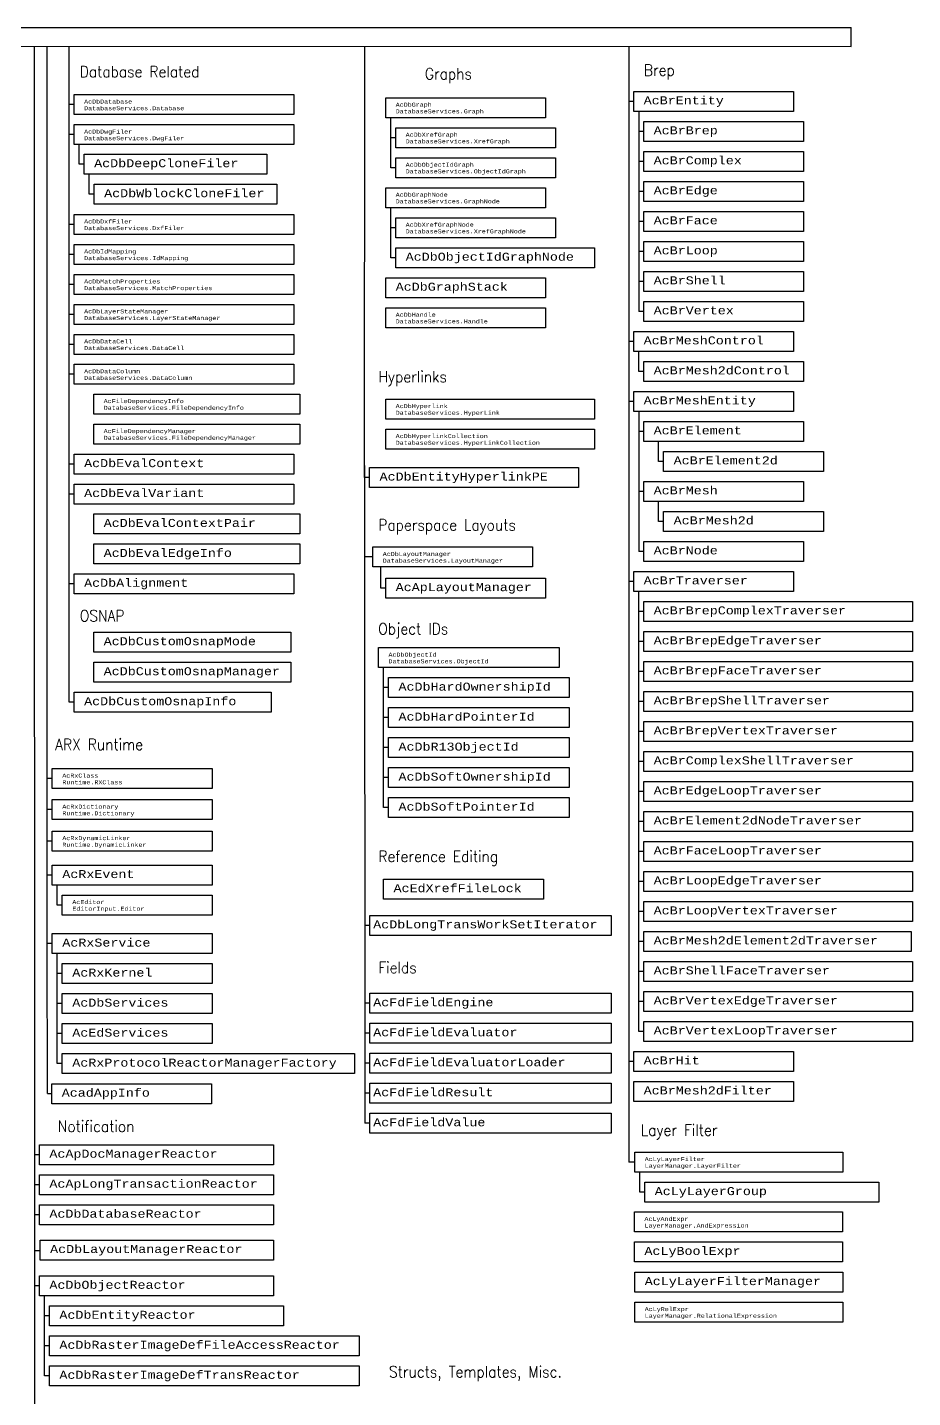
# Model space of a CAD drawing. Extents: x -49 to 186, y -248 to 71.
# Drawn here: x 23.1 to 67.4, y 0.6 to 69.1 of the extents above; entities that cross this region are included whole.
import ezdxf

# ---------------------------------------------------------------- set-up
doc = ezdxf.new("R2010")
doc.units = 0
doc.header["$MEASUREMENT"] = 0
doc.layers.get('0').update_dxf_attribs({"linetype": 'CONTINUOUS'})
doc.styles.add('ROMANC', font='romanc.shx', dxfattribs={"width": 0.9})
doc.styles.get("Standard").update_dxf_attribs({"font": 'COUR.TTF'})

msp = doc.modelspace()

# ---------------------------------------------------------------- linework, layer by layer
for p, q in [((-48.577, 69.058), (64.284, 69.052)), ((64.284, 68.111), (64.284, 69.052)), ((-48.295, 68.116), (64.284, 68.111)), ((23.454, -37.218), (23.413, 68.113)), ((24.058, 23.251), (24.059, 68.116)), ((25.15, 35.319), (25.15, 68.116)), ((39.931, 46.552), (39.94, 68.104)), ((53.145, 68.116), (53.145, 12.321)), ((25.4, 65.199), (25.15, 65.199)), ((53.395, 65.36), (53.145, 65.36)), ((41.237, 63.543), (41.239, 64.544)), ((53.645, 64.86), (53.645, 54.86)), ((53.895, 63.86), (53.645, 63.86)), ((25.4, 63.699), (25.15, 63.699)), ((25.652, 62.218), (25.652, 63.205)), ((41.487, 63.543), (41.237, 63.543)), ((41.237, 62.043), (41.24, 63.543)), ((53.895, 62.36), (53.645, 62.36)), ((25.902, 62.218), (25.652, 62.218)), ((26.152, 60.718), (26.152, 61.713)), ((41.487, 62.043), (41.237, 62.043)), ((26.402, 60.718), (26.152, 60.718)), ((53.895, 60.86), (53.645, 60.86)), ((41.237, 59.043), (41.239, 60.061)), ((25.4, 59.205), (25.15, 59.205)), ((41.487, 59.043), (41.237, 59.043)), ((41.237, 57.543), (41.239, 59.043)), ((53.895, 59.36), (53.645, 59.36)), ((25.4, 57.705), (25.15, 57.705)), ((53.895, 57.86), (53.645, 57.86)), ((41.487, 57.543), (41.237, 57.543)), ((25.4, 56.205), (25.15, 56.205)), ((53.895, 56.36), (53.645, 56.36)), ((53.895, 54.86), (53.645, 54.86)), ((25.4, 54.71), (25.15, 54.71)), ((25.4, 53.21), (25.15, 53.21)), ((53.395, 53.36), (53.145, 53.36)), ((53.645, 51.86), (53.645, 52.86)), ((25.4, 51.716), (25.15, 51.716)), ((53.895, 51.86), (53.645, 51.86)), ((53.395, 50.36), (53.145, 50.36)), ((53.645, 49.86), (53.645, 42.86)), ((53.895, 48.86), (53.645, 48.86)), ((54.645, 47.36), (54.645, 48.36)), ((54.895, 47.36), (54.645, 47.36)), ((25.4, 47.222), (25.15, 47.222)), ((39.931, 47.157), (39.939, 14.268)), ((40.181, 46.552), (39.931, 46.552)), ((25.4, 45.727), (25.15, 45.727)), ((53.895, 45.86), (53.645, 45.86)), ((54.645, 44.36), (54.645, 45.36)), ((54.895, 44.36), (54.645, 44.36)), ((40.34, 42.58), (39.932, 42.58)), ((53.895, 42.86), (53.645, 42.86)), ((40.737, 41.023), (40.737, 42.08)), ((25.4, 41.239), (25.15, 41.239)), ((53.395, 41.36), (53.145, 41.36)), ((40.987, 41.023), (40.737, 41.023)), ((53.645, 18.86), (53.645, 40.86)), ((53.895, 39.86), (53.645, 39.86)), ((53.895, 38.36), (53.645, 38.36)), ((40.878, 30.048), (40.879, 37.056)), ((53.895, 36.86), (53.645, 36.86)), ((41.128, 36.048), (40.878, 36.048)), ((25.4, 35.319), (25.15, 35.319)), ((53.895, 35.36), (53.645, 35.36)), ((41.128, 34.548), (40.878, 34.548)), ((53.895, 33.86), (53.645, 33.86)), ((41.128, 33.048), (40.878, 33.048)), ((53.895, 32.36), (53.645, 32.36)), ((41.128, 31.548), (40.878, 31.548)), ((24.309, 31.499), (24.059, 31.499)), ((53.895, 30.86), (53.645, 30.86)), ((24.309, 29.948), (24.059, 29.948)), ((41.128, 30.048), (40.878, 30.048)), ((53.895, 29.36), (53.645, 29.36)), ((24.309, 28.373), (24.059, 28.373)), ((53.895, 27.86), (53.645, 27.86)), ((24.309, 26.677), (24.059, 26.677)), ((24.558, 25.177), (24.558, 26.177)), ((53.895, 26.36), (53.645, 26.36)), ((24.808, 25.177), (24.558, 25.177)), ((25.058, 24.677), (25.058, 24.677)), ((53.895, 24.86), (53.645, 24.86)), ((40.187, 24.163), (39.937, 24.163)), ((53.895, 23.36), (53.645, 23.36)), ((24.308, 23.251), (24.058, 23.251)), ((24.067, 15.758), (24.058, 23.251)), ((24.558, 17.248), (24.558, 22.751)), ((24.808, 21.751), (24.558, 21.751)), ((25.058, 21.251), (25.058, 21.251)), ((53.895, 21.86), (53.645, 21.86)), ((24.808, 20.248), (24.558, 20.248)), ((40.187, 20.268), (39.937, 20.268)), ((53.895, 20.36), (53.645, 20.36)), ((24.808, 18.748), (24.558, 18.748)), ((40.187, 18.768), (39.937, 18.768)), ((53.895, 18.86), (53.645, 18.86)), ((24.808, 17.248), (24.558, 17.248)), ((40.187, 17.268), (39.937, 17.268)), ((53.395, 17.36), (53.145, 17.36)), ((40.187, 15.768), (39.937, 15.768)), ((24.279, 15.746), (24.067, 15.746)), ((40.187, 14.268), (39.939, 14.268)), ((23.663, 12.696), (23.413, 12.696)), ((53.445, 12.321), (53.145, 12.321)), ((53.698, 10.826), (53.698, 11.826)), ((23.663, 11.196), (23.413, 11.196)), ((53.948, 10.826), (53.698, 10.826)), ((23.663, 9.696), (23.413, 9.696)), ((23.437, 7.906), (23.709, 7.906)), ((23.948, 7.43), (23.698, 7.43)), ((23.663, 6.142), (23.413, 6.142)), ((23.913, 1.642), (23.913, 5.642)), ((24.163, 4.642), (23.913, 4.642)), ((24.163, 3.142), (23.913, 3.142)), ((24.163, 1.642), (23.913, 1.642))]:
    msp.add_line(p, q)
for points in [[(53.395, 65.86), (61.395, 65.86), (61.395, 64.86), (53.395, 64.86)], [(25.4, 65.699), (36.394, 65.699), (36.394, 64.699), (25.4, 64.699)], [(40.987, 65.543), (48.987, 65.543), (48.987, 64.543), (40.987, 64.543)], [(25.4, 64.199), (36.394, 64.199), (36.394, 63.199), (25.4, 63.199)], [(41.487, 64.043), (49.487, 64.043), (49.487, 63.043), (41.487, 63.043)], [(53.895, 64.36), (61.895, 64.36), (61.895, 63.36), (53.895, 63.36)], [(25.902, 62.718), (35.034, 62.718), (35.034, 61.718), (25.902, 61.718)], [(41.487, 62.543), (49.487, 62.543), (49.487, 61.543), (41.487, 61.543)], [(53.895, 62.86), (61.895, 62.86), (61.895, 61.86), (53.895, 61.86)], [(26.402, 61.218), (35.534, 61.218), (35.534, 60.218), (26.402, 60.218)], [(40.987, 61.043), (48.987, 61.043), (48.987, 60.043), (40.987, 60.043)], [(53.895, 61.36), (61.895, 61.36), (61.895, 60.36), (53.895, 60.36)], [(25.4, 59.699), (36.394, 59.699), (36.394, 58.705), (25.4, 58.705)], [(53.895, 59.86), (61.895, 59.86), (61.895, 58.86), (53.895, 58.86)], [(41.487, 59.543), (49.487, 59.543), (49.487, 58.543), (41.487, 58.543)], [(53.895, 58.36), (61.895, 58.36), (61.895, 57.36), (53.895, 57.36)], [(25.4, 58.205), (36.394, 58.205), (36.394, 57.205), (25.4, 57.205)], [(41.487, 58.043), (51.441, 58.043), (51.441, 57.043), (41.487, 57.043)], [(53.895, 56.86), (61.895, 56.86), (61.895, 55.86), (53.895, 55.86)], [(25.4, 56.705), (36.394, 56.705), (36.394, 55.705), (25.4, 55.705)], [(40.987, 56.543), (48.987, 56.543), (48.987, 55.543), (40.987, 55.543)], [(25.4, 55.21), (36.394, 55.21), (36.394, 54.21), (25.4, 54.21)], [(40.987, 55.043), (48.987, 55.043), (48.987, 54.043), (40.987, 54.043)], [(53.895, 55.36), (61.895, 55.36), (61.895, 54.36), (53.895, 54.36)], [(25.4, 53.71), (36.394, 53.71), (36.394, 52.71), (25.4, 52.71)], [(53.395, 53.86), (61.395, 53.86), (61.395, 52.86), (53.395, 52.86)], [(25.4, 52.216), (36.394, 52.216), (36.394, 51.216), (25.4, 51.216)], [(53.895, 52.36), (61.895, 52.36), (61.895, 51.36), (53.895, 51.36)], [(26.379, 50.722), (36.697, 50.722), (36.697, 49.722), (26.379, 49.722)], [(53.395, 50.86), (61.395, 50.86), (61.395, 49.86), (53.395, 49.86)], [(40.987, 50.473), (51.441, 50.473), (51.441, 49.473), (40.987, 49.473)], [(53.895, 49.36), (61.895, 49.36), (61.895, 48.36), (53.895, 48.36)], [(26.379, 49.222), (36.697, 49.222), (36.697, 48.222), (26.379, 48.222)], [(40.987, 48.973), (51.441, 48.973), (51.441, 47.973), (40.987, 47.973)], [(25.4, 47.722), (36.394, 47.722), (36.394, 46.722), (25.4, 46.722)], [(54.895, 47.86), (62.895, 47.86), (62.895, 46.86), (54.895, 46.86)], [(40.181, 47.052), (50.636, 47.052), (50.636, 46.052), (40.181, 46.052)], [(25.4, 46.227), (36.394, 46.227), (36.394, 45.227), (25.4, 45.227)], [(53.895, 46.36), (61.895, 46.36), (61.895, 45.36), (53.895, 45.36)], [(26.379, 44.733), (36.697, 44.733), (36.697, 43.733), (26.379, 43.733)], [(54.895, 44.86), (62.895, 44.86), (62.895, 43.86), (54.895, 43.86)], [(26.379, 43.233), (36.697, 43.233), (36.697, 42.233), (26.379, 42.233)], [(53.895, 43.36), (61.895, 43.36), (61.895, 42.36), (53.895, 42.36)], [(40.34, 43.08), (48.34, 43.08), (48.34, 42.08), (40.34, 42.08)], [(53.395, 41.86), (61.395, 41.86), (61.395, 40.86), (53.395, 40.86)], [(25.4, 41.739), (36.394, 41.739), (36.394, 40.739), (25.4, 40.739)], [(53.895, 40.36), (67.343, 40.36), (67.343, 39.36), (53.895, 39.36)], [(26.379, 38.819), (36.241, 38.819), (36.241, 37.819), (26.379, 37.819)], [(53.895, 38.86), (67.343, 38.86), (67.343, 37.86), (53.895, 37.86)], [(40.628, 38.048), (49.666, 38.048), (49.666, 37.048), (40.628, 37.048)], [(26.379, 37.319), (36.241, 37.319), (36.241, 36.319), (26.379, 36.319)], [(53.895, 37.36), (67.343, 37.36), (67.343, 36.36), (53.895, 36.36)], [(41.128, 36.548), (50.166, 36.548), (50.166, 35.548), (41.128, 35.548)], [(25.4, 35.819), (35.261, 35.819), (35.261, 34.819), (25.4, 34.819)], [(53.895, 35.86), (67.343, 35.86), (67.343, 34.86), (53.895, 34.86)], [(41.128, 35.048), (50.166, 35.048), (50.166, 34.048), (41.128, 34.048)], [(53.895, 34.36), (67.343, 34.36), (67.343, 33.36), (53.895, 33.36)], [(41.128, 33.548), (50.166, 33.548), (50.166, 32.548), (41.128, 32.548)], [(53.895, 32.86), (67.343, 32.86), (67.343, 31.86), (53.895, 31.86)], [(24.309, 31.999), (32.309, 31.999), (32.309, 30.999), (24.309, 30.999)], [(41.128, 32.048), (50.166, 32.048), (50.166, 31.048), (41.128, 31.048)], [(53.895, 31.36), (67.343, 31.36), (67.343, 30.36), (53.895, 30.36)], [(24.309, 30.448), (32.309, 30.448), (32.309, 29.448), (24.309, 29.448)], [(41.128, 30.548), (50.166, 30.548), (50.166, 29.548), (41.128, 29.548)], [(53.895, 29.86), (67.351, 29.86), (67.351, 28.86), (53.895, 28.86)], [(24.309, 28.873), (32.309, 28.873), (32.309, 27.873), (24.309, 27.873)], [(53.895, 28.36), (67.343, 28.36), (67.343, 27.36), (53.895, 27.36)], [(24.309, 27.177), (32.309, 27.177), (32.309, 26.177), (24.309, 26.177)], [(53.895, 26.86), (67.343, 26.86), (67.343, 25.86), (53.895, 25.86)], [(53.895, 25.36), (67.343, 25.36), (67.343, 24.36), (53.895, 24.36)], [(40.187, 24.663), (52.264, 24.663), (52.264, 23.663), (40.187, 23.663)], [(24.308, 23.751), (32.308, 23.751), (32.308, 22.751), (24.308, 22.751)], [(53.895, 23.86), (67.281, 23.86), (67.281, 22.86), (53.895, 22.86)], [(24.808, 22.251), (32.308, 22.251), (32.308, 21.251), (24.808, 21.251)], [(53.895, 22.36), (67.343, 22.36), (67.343, 21.36), (53.895, 21.36)], [(24.808, 20.748), (32.308, 20.748), (32.308, 19.748), (24.808, 19.748)], [(40.187, 20.768), (52.264, 20.768), (52.264, 19.768), (40.187, 19.768)], [(53.895, 20.86), (67.343, 20.86), (67.343, 19.86), (53.895, 19.86)], [(40.187, 19.268), (52.264, 19.268), (52.264, 18.268), (40.187, 18.268)], [(53.895, 19.36), (67.343, 19.36), (67.343, 18.36), (53.895, 18.36)], [(53.395, 17.86), (61.395, 17.86), (61.395, 16.86), (53.395, 16.86)], [(40.187, 17.768), (52.264, 17.768), (52.264, 16.768), (40.187, 16.768)], [(40.187, 16.268), (52.264, 16.268), (52.264, 15.268), (40.187, 15.268)], [(53.395, 16.36), (61.395, 16.36), (61.395, 15.36), (53.395, 15.36)], [(40.187, 14.768), (52.264, 14.768), (52.264, 13.768), (40.187, 13.768)], [(53.448, 12.826), (63.852, 12.826), (63.852, 11.826), (53.448, 11.826)], [(53.948, 11.326), (65.655, 11.326), (65.655, 10.326), (53.948, 10.326)], [(23.663, 10.196), (35.369, 10.196), (35.369, 9.196), (23.663, 9.196)], [(53.434, 9.836), (63.837, 9.836), (63.837, 8.836), (53.434, 8.836)], [(23.698, 8.43), (35.369, 8.43), (35.369, 7.43), (23.698, 7.43)], [(53.434, 8.336), (63.837, 8.336), (63.837, 7.336), (53.434, 7.336)], [(23.663, 6.642), (35.369, 6.642), (35.369, 5.642), (23.663, 5.642)], [(53.448, 6.826), (63.852, 6.826), (63.852, 5.826), (53.448, 5.826)], [(24.163, 5.142), (35.869, 5.142), (35.869, 4.142), (24.163, 4.142)], [(53.448, 5.326), (63.852, 5.326), (63.852, 4.326), (53.448, 4.326)], [(24.163, 3.642), (39.655, 3.642), (39.655, 2.642), (24.163, 2.642)], [(24.163, 2.142), (39.655, 2.142), (39.655, 1.142), (24.163, 1.142)]]:
    msp.add_lwpolyline(points, close=True)
at = {"color": 7}
for points in [[(40.987, 41.523), (48.987, 41.523), (48.987, 40.523), (40.987, 40.523)], [(40.88, 26.472), (48.88, 26.472), (48.88, 25.472), (40.88, 25.472)], [(24.809, 25.677), (32.309, 25.677), (32.309, 24.677), (24.809, 24.677)], [(24.808, 19.248), (32.308, 19.248), (32.308, 18.248), (24.808, 18.248)], [(24.808, 17.748), (39.421, 17.748), (39.421, 16.748), (24.808, 16.748)], [(24.279, 16.246), (32.279, 16.246), (32.279, 15.246), (24.279, 15.246)], [(23.663, 13.196), (35.369, 13.196), (35.369, 12.196), (23.663, 12.196)], [(23.663, 11.696), (35.369, 11.696), (35.369, 10.696), (23.663, 10.696)]]:
    msp.add_lwpolyline(points, close=True, dxfattribs=at)

# ---------------------------------------------------------------- texts
at = {"color": 1, "style": 'ROMANC', "width": 0.9}
for s, height, p in [('Brep', 0.5647, (53.905, 66.635)), ('Database Related', 0.56469, (25.68, 66.563)), ('Graphs', 0.5647, (42.948, 66.459)), ('Hyperlinks', 0.5647, (40.63, 51.313)), ('Paperspace Layouts', 0.56469, (40.616, 43.899)), ('OSNAP', 0.5647, (25.68, 39.359)), ('Object IDs', 0.5647, (40.613, 38.705)), ('ARX Runtime', 0.56469, (24.449, 32.923)), ('Reference Editing', 0.56469, (40.621, 27.331)), ('Fields', 0.5647, (40.621, 21.768)), ('Notification', 0.56469, (24.583, 13.834)), ('Layer Filter', 0.56469, (53.754, 13.643)), ('Structs, Templates, Misc.', 0.56469, (41.151, 1.564))]:
    msp.add_text(s, height=height, dxfattribs=at).set_placement(p)
at = {"attachment_point": 1}
for s, insert, char_height in [('\\fCourier New|b0|i0|c0|p49;AcDbDatabase\\P\\C3;DatabaseServices.Database', (25.9, 65.449), 0.2), ('\\fCourier New|b0|i0|c0|p49;AcDbGraph\\P\\C3;DatabaseServices.Graph', (41.487, 65.293), 0.2), ('\\fCourier New|b0|i0|c0|p49;AcBrEntity', (53.895, 65.61), 0.4), ('\\fCourier New|b0|i0|c0|p49;AcDbDwgFiler\\P\\C3;DatabaseServices.DwgFiler', (25.9, 63.949), 0.2), ('\\fCourier New|b0|i0|c0|p49;AcDbXrefGraph\\P\\C3;DatabaseServices.XrefGraph', (41.987, 63.793), 0.2), ('\\fCourier New|b0|i0|c0|p49;AcBrBrep', (54.395, 64.11), 0.4), ('\\fCourier New|b0|i0|c0|p49;AcDbDeepCloneFiler', (26.402, 62.468), 0.4), ('\\fCourier New|b0|i0|c0|p49;AcBrComplex', (54.395, 62.61), 0.4), ('{\\fCourier New|b0|i0|c0|p49;AcDbObjectIdGraph\\P\\C3;DatabaseServices.ObjectIdGraph}', (41.987, 62.293), 0.2), ('\\fCourier New|b0|i0|c0|p49;AcDbWblockCloneFiler', (26.902, 60.968), 0.4), ('\\fCourier New|b0|i0|c0|p49;AcBrEdge', (54.395, 61.11), 0.4), ('\\fCourier New|b0|i0|c0|p49;AcDbGraphNode\\P\\C3;DatabaseServices.GraphNode', (41.487, 60.793), 0.2), ('\\fCourier New|b0|i0|c0|p49;AcBrFace', (54.395, 59.61), 0.4), ('\\fCourier New|b0|i0|c0|p49;AcDbDxfFiler\\P\\C3;DatabaseServices.DxfFiler', (25.9, 59.455), 0.2), ('\\fCourier New|b0|i0|c0|p49;AcDbXrefGraphNode\\P\\C3;DatabaseServices.XrefGraphNode', (41.987, 59.293), 0.2), ('\\fCourier New|b0|i0|c0|p49;AcDbIdMapping\\P\\C3;DatabaseServices.IdMapping', (25.9, 57.955), 0.2), ('{\\fCourier New|b0|i0|c0|p49;AcDbObjectIdGraphNode}', (41.987, 57.793), 0.4), ('\\fCourier New|b0|i0|c0|p49;AcBrLoop', (54.395, 58.11), 0.4), ('\\fCourier New|b0|i0|c0|p49;AcDbMatchProperties\\P\\C3;DatabaseServices.MatchProperties', (25.9, 56.455), 0.2), ('\\fCourier New|b0|i0|c0|p49;AcDbGraphStack', (41.487, 56.293), 0.4), ('\\fCourier New|b0|i0|c0|p49;AcBrShell', (54.395, 56.61), 0.4), ('{\\fCourier New|b0|i0|c0|p49;AcDbLayerStateManager\\P\\C3;DatabaseServices.LayerStateManager}', (25.9, 54.96), 0.2), ('\\fCourier New|b0|i0|c0|p49;AcDbHandle\\P\\C3;DatabaseServices.Handle', (41.487, 54.793), 0.2), ('\\fCourier New|b0|i0|c0|p49;AcBrVertex', (54.395, 55.11), 0.4), ('{\\fCourier New|b0|i0|c0|p49;AcDbDataCell\\P\\C3;DatabaseServices.DataCell}', (25.9, 53.46), 0.2), ('\\fCourier New|b0|i0|c0|p49;AcBrMeshControl', (53.895, 53.61), 0.4), ('\\fCourier New|b0|i0|c0|p49;AcBrMesh2dControl', (54.395, 52.11), 0.4), ('{\\fCourier New|b0|i0|c0|p49;AcDbDataColumn\\P\\C3;DatabaseServices.DataColumn}', (25.9, 51.966), 0.2), ('{\\fCourier New|b0|i0|c0|p49;AcFileDependencyInfo\\P\\C3;DatabaseServices.FileDependencyInfo}', (26.879, 50.472), 0.2), ('\\fCourier New|b0|i0|c0|p49;AcDbHyperlink\\P\\C3;DatabaseServices.HyperLink', (41.487, 50.223), 0.2), ('\\fCourier New|b0|i0|c0|p49;AcBrMeshEntity', (53.895, 50.61), 0.4), ('{\\fCourier New|b0|i0|c0|p49;AcFileDependencyManager\\P\\C3;DatabaseServices.FileDependencyManager}', (26.879, 48.972), 0.2), ('\\fCourier New|b0|i0|c0|p49;AcDbHyperlinkCollection\\P\\C3;DatabaseServices.HyperLinkCollection', (41.487, 48.723), 0.2), ('\\fCourier New|b0|i0|c0|p49;AcBrElement', (54.395, 49.11), 0.4), ('{\\fCourier New|b0|i0|c0|p49;AcDbEvalContext}', (25.9, 47.472), 0.4), ('\\fCourier New|b0|i0|c0|p49;AcBrElement2d', (55.395, 47.61), 0.4), ('\\fCourier New|b0|i0|c0|p49;AcDbEntityHyperlinkPE', (40.681, 46.802), 0.4), ('{\\fCourier New|b0|i0|c0|p49;AcDbEvalVariant}', (25.9, 45.977), 0.4), ('\\fCourier New|b0|i0|c0|p49;AcBrMesh', (54.395, 46.11), 0.4), ('\\fCourier New|b0|i0|c0|p49;AcBrMesh2d', (55.395, 44.61), 0.4), ('{\\fCourier New|b0|i0|c0|p49;AcDbEvalContextPair}', (26.879, 44.483), 0.4), ('{\\fCourier New|b0|i0|c0|p49;AcDbEvalEdgeInfo}', (26.879, 42.983), 0.4), ('\\fCourier New|b0|i0|c0|p49;AcDbLayoutManager\\P\\C3;DatabaseServices.LayoutManager', (40.84, 42.83), 0.2), ('\\fCourier New|b0|i0|c0|p49;AcBrNode', (54.395, 43.11), 0.4), ('{\\fCourier New|b0|i0|c0|p49;AcDbAlignment}', (25.9, 41.489), 0.4), ('\\fCourier New|b0|i0|c0|p49;AcBrTraverser', (53.895, 41.61), 0.4), ('\\fCourier New|b0|i0|c0|p49;AcBrBrepComplexTraverser', (54.395, 40.11), 0.4), ('\\fCourier New|b0|i0|c0|p49;AcDbCustomOsnapMode', (26.879, 38.569), 0.4), ('\\fCourier New|b0|i0|c0|p49;AcBrBrepEdgeTraverser', (54.395, 38.61), 0.4), ('\\fCourier New|b0|i0|c0|p49;AcDbObjectId\\P\\C3;DatabaseServices.ObjectId', (41.128, 37.798), 0.2), ('\\fCourier New|b0|i0|c0|p49;AcDbCustomOsnapManager', (26.879, 37.069), 0.4), ('\\fCourier New|b0|i0|c0|p49;AcBrBrepFaceTraverser', (54.395, 37.11), 0.4), ('\\fCourier New|b0|i0|c0|p49;AcDbHardOwnershipId', (41.628, 36.298), 0.4), ('\\fCourier New|b0|i0|c0|p49;AcBrBrepShellTraverser', (54.395, 35.61), 0.4), ('\\fCourier New|b0|i0|c0|p49;AcDbCustomOsnapInfo', (25.9, 35.569), 0.4), ('\\fCourier New|b0|i0|c0|p49;AcDbHardPointerId', (41.628, 34.798), 0.4), ('\\fCourier New|b0|i0|c0|p49;AcBrBrepVertexTraverser', (54.395, 34.11), 0.4), ('\\fCourier New|b0|i0|c0|p49;AcDbR13ObjectId', (41.628, 33.298), 0.4), ('\\fCourier New|b0|i0|c0|p49;AcBrComplexShellTraverser', (54.395, 32.61), 0.4), ('\\fCourier New|b0|i0|c0|p49;AcRxClass\\P\\C3;Runtime.RXClass', (24.809, 31.749), 0.2), ('\\fCourier New|b0|i0|c0|p49;AcDbSoftOwnershipId', (41.628, 31.798), 0.4), ('\\fCourier New|b0|i0|c0|p49;AcBrEdgeLoopTraverser', (54.395, 31.11), 0.4), ('\\fCourier New|b0|i0|c0|p49;AcRxDictionary\\P\\C3;Runtime.Dictionary', (24.809, 30.198), 0.2), ('\\fCourier New|b0|i0|c0|p49;AcDbSoftPointerId', (41.628, 30.298), 0.4), ('\\fCourier New|b0|i0|c0|p49;AcBrElement2dNodeTraverser', (54.395, 29.61), 0.4), ('\\fCourier New|b0|i0|c0|p49;AcRxDynamicLinker\\P\\C3;Runtime.DynamicLinker', (24.809, 28.623), 0.2), ('\\fCourier New|b0|i0|c0|p49;AcBrFaceLoopTraverser', (54.395, 28.11), 0.4), ('\\fCourier New|b0|i0|c0|p49;AcRxEvent', (24.809, 26.927), 0.4), ('\\fCourier New|b0|i0|c0|p49;AcBrLoopEdgeTraverser', (54.395, 26.61), 0.4), ('\\fCourier New|b0|i0|c0|p49;AcBrLoopVertexTraverser', (54.395, 25.11), 0.4), ('\\fCourier New|b0|i0|c0|p49;AcDbLongTransWorkSetIterator', (40.363, 24.413), 0.4), ('\\fCourier New|b0|i0|c0|p49;AcRxService', (24.808, 23.501), 0.4), ('\\fCourier New|b0|i0|c0|p49;AcBrMesh2dElement2dTraverser', (54.395, 23.61), 0.4), ('\\fCourier New|b0|i0|c0|p49;AcRxKernel', (25.308, 22.001), 0.4), ('\\fCourier New|b0|i0|c0|p49;AcBrShellFaceTraverser', (54.395, 22.11), 0.4), ('{\\fCourier New|b0|i0|c0|p49;AcFdFieldEngine}', (40.363, 20.518), 0.4), ('\\fCourier New|b0|i0|c0|p49;AcBrVertexEdgeTraverser', (54.395, 20.61), 0.4), ('\\fCourier New|b0|i0|c0|p49;AcDbServices', (25.308, 20.498), 0.4), ('{\\fCourier New|b0|i0|c0|p49;AcFdFieldEvaluator}', (40.363, 19.018), 0.4), ('\\fCourier New|b0|i0|c0|p49;AcBrVertexLoopTraverser', (54.395, 19.11), 0.4), ('{\\fCourier New|b0|i0|c0|p49;AcFdFieldEvaluatorLoader}', (40.363, 17.518), 0.4), ('\\fCourier New|b0|i0|c0|p49;AcBrHit', (53.895, 17.61), 0.4), ('{\\fCourier New|b0|i0|c0|p49;AcFdFieldResult}', (40.363, 16.018), 0.4), ('\\fCourier New|b0|i0|c0|p49;AcBrMesh2dFilter', (53.895, 16.11), 0.4), ('{\\fCourier New|b0|i0|c0|p49;AcFdFieldValue}', (40.363, 14.518), 0.4), ('{\\fCourier New|b0|i0|c0|p49;AcLyLayerFilter\\P\\C3;LayerManager.LayerFilter}', (53.948, 12.576), 0.2), ('{\\fCourier New|b0|i0|c0|p49;AcLyLayerGroup\\fCourier New|b0|i0|c0|p49;}', (54.448, 11.076), 0.4), ('\\fCourier New|b0|i0|c0|p49;AcDbDatabaseReactor', (24.163, 9.946), 0.4), ('{\\fCourier New|b0|i0|c0|p49;AcLyAndExpr\\P\\C3;LayerManager.AndExpression}', (53.934, 9.586), 0.2), ('{\\fCourier New|b0|i0|c0|p49;AcDbLayoutManagerReactor}', (24.198, 8.18), 0.4), ('{\\fCourier New|b0|i0|c0|p49;AcLyBoolExpr}', (53.934, 8.086), 0.4), ('\\fCourier New|b0|i0|c0|p49;AcDbObjectReactor', (24.163, 6.392), 0.4), ('{\\fCourier New|b0|i0|c0|p49;AcLyLayerFilterManager}', (53.948, 6.576), 0.4), ('\\fCourier New|b0|i0|c0|p49;AcDbEntityReactor', (24.663, 4.892), 0.4), ('{\\fCourier New|b0|i0|c0|p49;AcLyRelExpr\\P\\C3;LayerManager.RelationalExpression}', (53.948, 5.076), 0.2), ('{\\fCourier New|b0|i0|c0|p49;AcDbRasterImageDefFileAccessReactor\\fCourier New|b0|i0|c0|p49;}', (24.663, 3.392), 0.4), ('{\\fCourier New|b0|i0|c0|p49;AcDbRasterImageDefTransReactor\\fCourier New|b0|i0|c0|p49;}', (24.663, 1.892), 0.4)]:
    msp.add_mtext(s, dxfattribs=dict(at, insert=insert, char_height=char_height))
at = {"color": 7, "char_height": 0.4, "attachment_point": 1}
for s, insert in [('{\\fCourier New|b0|i0|c0|p49;AcApLayoutManager}', (41.487, 41.273)), ('\\fCourier New|b0|i0|c0|p49;AcEdXrefFileLock', (41.38, 26.222)), ('\\fCourier New|b0|i0|c0|p49;AcEdServices', (25.308, 18.998)), ('{\\fCourier New|b0|i0|c0|p49;AcRxProtocolReactorManagerFactory}', (25.308, 17.498)), ('{\\fCourier New|b0|i0|c0|p49;AcadAppInfo}', (24.779, 15.996)), ('\\fCourier New|b0|i0|c0|p49;AcApDocManagerReactor', (24.163, 12.946)), ('\\fCourier New|b0|i0|c0|p49;AcApLongTransactionReactor', (24.163, 11.446))]:
    msp.add_mtext(s, dxfattribs=dict(at, insert=insert))
at = {"color": 42, "insert": (25.309, 25.427), "char_height": 0.2, "attachment_point": 1}
msp.add_mtext('{\\fCourier New|b0|i0|c0|p49;\\C7;AcEditor\\P\\C3;EditorInput.Editor}', dxfattribs=at)

doc.saveas('drawing.dxf')
